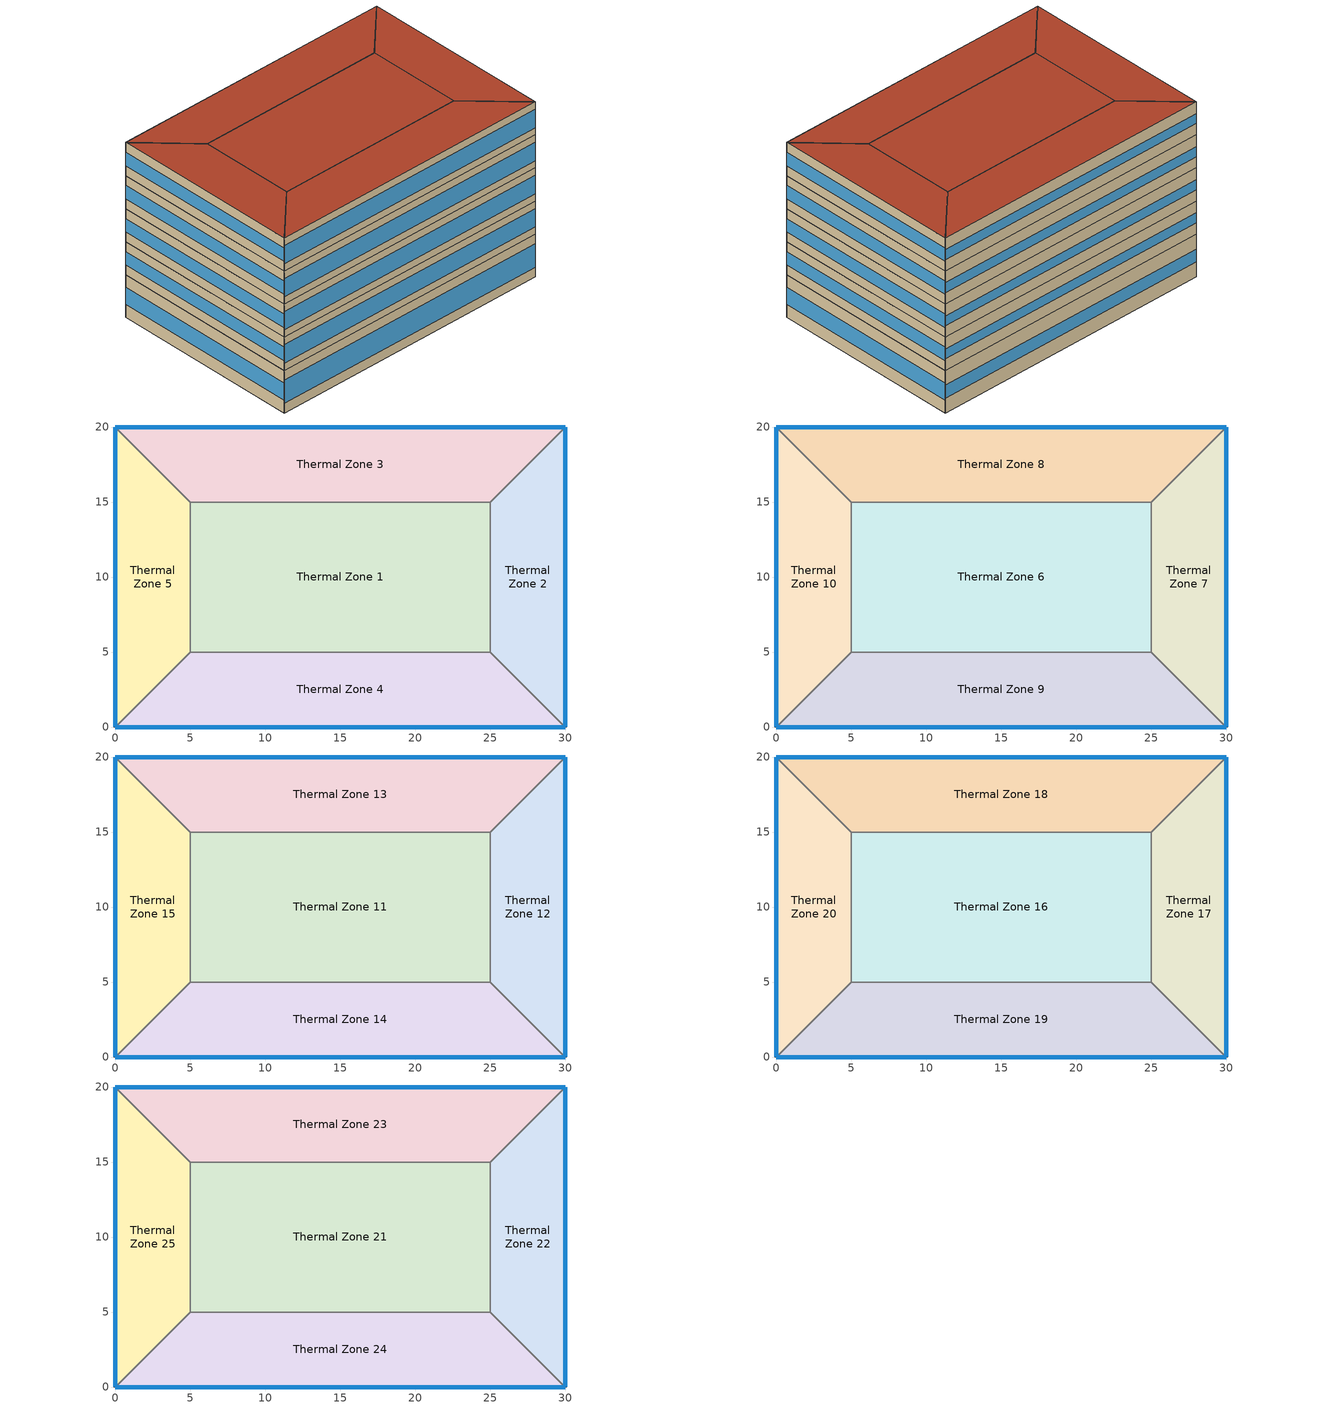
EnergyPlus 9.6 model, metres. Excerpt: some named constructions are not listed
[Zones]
Thermal Zone 1
 floor ground (ExtSlabCarpet): 5,5 5,15 25,15 25,5 z0
 wall to Thermal Zone 5 (Interior Wall): 5,15 5,5 z0:4.5
 wall to Thermal Zone 3 (Interior Wall): 25,15 5,15 z0:4.5
 wall to Thermal Zone 2 (Interior Wall): 25,5 25,15 z0:4.5
 wall to Thermal Zone 4 (Interior Wall): 5,5 25,5 z0:4.5
Thermal Zone 2
 floor ground (ExtSlabCarpet): 25,5 25,15 30,20 30,0 z0
 wall outside (Ext Wall): 30,0 30,20 z0:4.5
 wall to Thermal Zone 4 (Interior Wall): 25,5 30,0 z0:4.5
 wall to Thermal Zone 3 (Interior Wall): 30,20 25,15 z0:4.5
 window (Ext Window): 30,0.01 30,19.99 z1.35:3.15
Thermal Zone 3
 floor ground (ExtSlabCarpet): 5,15 0,20 30,20 25,15 z0
 wall outside (Ext Wall): 30,20 0,20 z0:4.5
 wall to Thermal Zone 5 (Interior Wall): 0,20 5,15 z0:4.5
 window (Ext Window): 29.99,20 0.01,20 z1.57:2.92
Thermal Zone 4
 floor ground (ExtSlabCarpet): 25,5 30,0 0,0 5,5 z0
 wall outside (Ext Wall): 0,0 30,0 z0:4.5
 wall to Thermal Zone 5 (Interior Wall): 5,5 0,0 z0:4.5
 window (Ext Window): 0.01,0 29.99,0 z1.01:3.49
Thermal Zone 5
 floor ground (ExtSlabCarpet): 0,20 5,15 5,5 0,0 z0
 wall outside (Ext Wall): 0,20 0,0 z0:4.5
 window (Ext Window): 0,19.99 0,0.01 z1.35:3.15
Thermal Zone 6
 floor to Thermal Zone 1 (Interior Floor): 5,5 5,15 25,15 25,5 z4.5
 wall to Thermal Zone 10 (Interior Wall): 5,15 5,5 z4.5:8
 wall to Thermal Zone 8 (Interior Wall): 25,15 5,15 z4.5:8
 wall to Thermal Zone 7 (Interior Wall): 25,5 25,15 z4.5:8
 wall to Thermal Zone 9 (Interior Wall): 5,5 25,5 z4.5:8
Thermal Zone 7
 floor to Thermal Zone 2 (Interior Floor): 25,5 25,15 30,20 30,0 z4.5
 wall outside (Ext Wall): 30,0 30,20 z4.5:8
 wall to Thermal Zone 9 (Interior Wall): 25,5 30,0 z4.5:8
 wall to Thermal Zone 8 (Interior Wall): 30,20 25,15 z4.5:8
 window (Ext Window): 30,0.01 30,19.99 z5.55:6.95
Thermal Zone 8
 floor to Thermal Zone 3 (Interior Floor): 5,15 0,20 30,20 25,15 z4.5
 wall outside (Ext Wall): 30,20 0,20 z4.5:8
 wall to Thermal Zone 10 (Interior Wall): 0,20 5,15 z4.5:8
 window (Ext Window): 29.99,20 0.01,20 z5.72:6.77
Thermal Zone 9
 floor to Thermal Zone 4 (Interior Floor): 25,5 30,0 0,0 5,5 z4.5
 wall outside (Ext Wall): 0,0 30,0 z4.5:8
 wall to Thermal Zone 10 (Interior Wall): 5,5 0,0 z4.5:8
 window (Ext Window): 0.01,0 29.99,0 z5.29:7.21
Thermal Zone 10
 floor to Thermal Zone 5 (Interior Floor): 0,20 5,15 5,5 0,0 z4.5
 wall outside (Ext Wall): 0,20 0,0 z4.5:8
 window (Ext Window): 0,19.99 0,0.01 z5.55:6.95
Thermal Zone 11
 floor to Thermal Zone 6 (Interior Floor): 5,5 5,15 25,15 25,5 z8
 wall to Thermal Zone 15 (Interior Wall): 5,15 5,5 z8:11.5
 wall to Thermal Zone 13 (Interior Wall): 25,15 5,15 z8:11.5
 wall to Thermal Zone 12 (Interior Wall): 25,5 25,15 z8:11.5
 wall to Thermal Zone 14 (Interior Wall): 5,5 25,5 z8:11.5
Thermal Zone 12
 floor to Thermal Zone 7 (Interior Floor): 25,5 25,15 30,20 30,0 z8
 wall outside (Ext Wall): 30,0 30,20 z8:11.5
 wall to Thermal Zone 14 (Interior Wall): 25,5 30,0 z8:11.5
 wall to Thermal Zone 13 (Interior Wall): 30,20 25,15 z8:11.5
 window (Ext Window): 30,0.01 30,19.99 z9.05:10.45
Thermal Zone 13
 floor to Thermal Zone 8 (Interior Floor): 5,15 0,20 30,20 25,15 z8
 wall outside (Ext Wall): 30,20 0,20 z8:11.5
 wall to Thermal Zone 15 (Interior Wall): 0,20 5,15 z8:11.5
 window (Ext Window): 29.99,20 0.01,20 z9.22:10.27
Thermal Zone 14
 floor to Thermal Zone 9 (Interior Floor): 25,5 30,0 0,0 5,5 z8
 wall outside (Ext Wall): 0,0 30,0 z8:11.5
 wall to Thermal Zone 15 (Interior Wall): 5,5 0,0 z8:11.5
 window (Ext Window): 0.01,0 29.99,0 z8.79:10.71
Thermal Zone 15
 floor to Thermal Zone 10 (Interior Floor): 0,20 5,15 5,5 0,0 z8
 wall outside (Ext Wall): 0,20 0,0 z8:11.5
 window (Ext Window): 0,19.99 0,0.01 z9.05:10.45
Thermal Zone 16
 floor to Thermal Zone 11 (Interior Floor): 5,5 5,15 25,15 25,5 z11.5
 wall to Thermal Zone 20 (Interior Wall): 5,15 5,5 z11.5:15
 wall to Thermal Zone 18 (Interior Wall): 25,15 5,15 z11.5:15
 wall to Thermal Zone 17 (Interior Wall): 25,5 25,15 z11.5:15
 wall to Thermal Zone 19 (Interior Wall): 5,5 25,5 z11.5:15
Thermal Zone 17
 floor to Thermal Zone 12 (Interior Floor): 25,5 25,15 30,20 30,0 z11.5
 wall outside (Ext Wall): 30,0 30,20 z11.5:15
 wall to Thermal Zone 19 (Interior Wall): 25,5 30,0 z11.5:15
 wall to Thermal Zone 18 (Interior Wall): 30,20 25,15 z11.5:15
 window (Ext Window): 30,0.01 30,19.99 z12.55:13.95
Thermal Zone 18
 floor to Thermal Zone 13 (Interior Floor): 5,15 0,20 30,20 25,15 z11.5
 wall outside (Ext Wall): 30,20 0,20 z11.5:15
 wall to Thermal Zone 20 (Interior Wall): 0,20 5,15 z11.5:15
 window (Ext Window): 29.99,20 0.01,20 z12.72:13.77
Thermal Zone 19
 floor to Thermal Zone 14 (Interior Floor): 25,5 30,0 0,0 5,5 z11.5
 wall outside (Ext Wall): 0,0 30,0 z11.5:15
 wall to Thermal Zone 20 (Interior Wall): 5,5 0,0 z11.5:15
 window (Ext Window): 0.01,0 29.99,0 z12.29:14.21
Thermal Zone 20
 floor to Thermal Zone 15 (Interior Floor): 0,20 5,15 5,5 0,0 z11.5
 wall outside (Ext Wall): 0,20 0,0 z11.5:15
 window (Ext Window): 0,19.99 0,0.01 z12.55:13.95
Thermal Zone 21
 floor to Thermal Zone 16 (Interior Floor): 5,5 5,15 25,15 25,5 z15
 wall to Thermal Zone 25 (Interior Wall): 5,15 5,5 z15:18.5
 wall to Thermal Zone 23 (Interior Wall): 25,15 5,15 z15:18.5
 wall to Thermal Zone 22 (Interior Wall): 25,5 25,15 z15:18.5
 wall to Thermal Zone 24 (Interior Wall): 5,5 25,5 z15:18.5
 roof outside (Ext Roof): 25,5 25,15 5,15 5,5 z18.5
Thermal Zone 22
 floor to Thermal Zone 17 (Interior Floor): 25,5 25,15 30,20 30,0 z15
 wall outside (Ext Wall): 30,0 30,20 z15:18.5
 wall to Thermal Zone 24 (Interior Wall): 25,5 30,0 z15:18.5
 wall to Thermal Zone 23 (Interior Wall): 30,20 25,15 z15:18.5
 window (Ext Window): 30,0.01 30,19.99 z16.05:17.45
 roof outside (Ext Roof): 30,0 30,20 25,15 25,5 z18.5
Thermal Zone 23
 floor to Thermal Zone 18 (Interior Floor): 5,15 0,20 30,20 25,15 z15
 wall outside (Ext Wall): 30,20 0,20 z15:18.5
 wall to Thermal Zone 25 (Interior Wall): 0,20 5,15 z15:18.5
 window (Ext Window): 29.99,20 0.01,20 z16.22:17.27
 roof outside (Ext Roof): 25,15 30,20 0,20 5,15 z18.5
Thermal Zone 24
 floor to Thermal Zone 19 (Interior Floor): 25,5 30,0 0,0 5,5 z15
 wall outside (Ext Wall): 0,0 30,0 z15:18.5
 wall to Thermal Zone 25 (Interior Wall): 5,5 0,0 z15:18.5
 window (Ext Window): 0.01,0 29.99,0 z15.79:17.71
 roof outside (Ext Roof): 5,5 0,0 30,0 25,5 z18.5
Thermal Zone 25
 floor to Thermal Zone 20 (Interior Floor): 0,20 5,15 5,5 0,0 z15
 wall outside (Ext Wall): 0,20 0,0 z15:18.5
 window (Ext Window): 0,19.99 0,0.01 z16.05:17.45
 roof outside (Ext Roof): 0,0 5,5 5,15 0,20 z18.5
[SizingPeriod:DesignDay] Month=1; Day of Month=21; Day Type=WinterDesignDay; Daily Dry-Bulb Temperature Range {deltaC}=0; Dry-Bulb Temperature Range Modifier Type=DefaultMultipliers; Barometric Pressure {Pa}=86790; Wind Direction {deg}=140; Rain Indicator=No; Snow Indicator=No; Daylight Saving Time Indicator=No; Solar Model Indicator=ASHRAEClearSky; Sky Clearness=0; Begin Environment Reset Mode=FullResetAtBeginEnvironment
Name | Maximum Dry-Bulb Temperature {C} | Humidity Condition Type | Wetbulb or DewPoint at Maximum Dry-Bulb {C} | Wind Speed {m/s}
SALT-LAKE-CITY-IAP Ann Htg 99.6% Condns DB | -12.4 | Wetbulb | -12.4 | 2.6
SALT-LAKE-CITY-IAP Ann Htg Wind 99.6% Condns WS=>MCDB | 6.8 | Wetbulb | 6.8 | 12.4
SALT-LAKE-CITY-IAP Ann Hum_n 99.6% Condns DP=>MCDB | -10.7 | Dewpoint | -16.2 | 2.6
[Material] Thermal Absorptance=0.9
Name | Roughness | Thickness m | Conductivity W/m-K | Density kg/m3 | Specific Heat J/kg-K | Solar Absorptance | Visible Absorptance
F16 Acoustic tile | MediumSmooth | 0.0191 | 0.06 | 368 | 590 | 0.3 | 0.3
M11 100mm lightweight concrete | MediumRough | 0.1016 | 0.53 | 1280 | 840 | 0.5 | 0.5
[Material:AirGap]
F05 Ceiling air space resistance: Thermal Resistance m2-K/W=0.18
[Construction]
Interior Ceiling: M11 100mm lightweight concrete, F05 Ceiling air space resistance, F16 Acoustic tile
[ZoneHVAC:TerminalUnit:VariableRefrigerantFlow] Terminal Unit Availability Schedule=Always On Discrete hvac_library; Cooling Supply Air Flow Rate m3/s=Autosize; No Cooling Supply Air Flow Rate m3/s=Autosize; Heating Supply Air Flow Rate m3/s=Autosize; No Heating Supply Air Flow Rate m3/s=Autosize; Cooling Outdoor Air Flow Rate m3/s=Autosize; Heating Outdoor Air Flow Rate m3/s=Autosize; No Load Outdoor Air Flow Rate m3/s=Autosize; Supply Air Fan Operating Mode Schedule=Always On Discrete hvac_library; Supply Air Fan Placement=DrawThrough; Zone Terminal Unit On Parasitic Electric Energy Use W=30; Zone Terminal Unit Off Parasitic Electric Energy Use W=20; Rated Heating Capacity Sizing Ratio W/W=1; Maximum Outdoor Dry-Bulb Temperature for Supplemental Heater Operation C=6.58437e-312
Name | Supply Air Fan Object | Outside Air Mixer Object | Cooling Coil Object | Heating Coil Object
VRF Zone Terminal 15 | VRF Zone Terminal Fan 15 | VRF Zone Terminal 15 OA Mixer | VRF Zone Terminal Cooling Coil 15 | VRF Zone Terminal Heating Coil 15
VRF Zone Terminal 16 | VRF Zone Terminal Fan 16 | VRF Zone Terminal 16 OA Mixer | VRF Zone Terminal Cooling Coil 16 | VRF Zone Terminal Heating Coil 16
VRF Zone Terminal 17 | VRF Zone Terminal Fan 17 | VRF Zone Terminal 17 OA Mixer | VRF Zone Terminal Cooling Coil 17 | VRF Zone Terminal Heating Coil 17
VRF Zone Terminal 18 | VRF Zone Terminal Fan 18 | VRF Zone Terminal 18 OA Mixer | VRF Zone Terminal Cooling Coil 18 | VRF Zone Terminal Heating Coil 18
VRF Zone Terminal 19 | VRF Zone Terminal Fan 19 | VRF Zone Terminal 19 OA Mixer | VRF Zone Terminal Cooling Coil 19 | VRF Zone Terminal Heating Coil 19
VRF Zone Terminal 20 | VRF Zone Terminal Fan 20 | VRF Zone Terminal 20 OA Mixer | VRF Zone Terminal Cooling Coil 20 | VRF Zone Terminal Heating Coil 20
VRF Zone Terminal 21 | VRF Zone Terminal Fan 21 | VRF Zone Terminal 21 OA Mixer | VRF Zone Terminal Cooling Coil 21 | VRF Zone Terminal Heating Coil 21
VRF Zone Terminal 22 | VRF Zone Terminal Fan 22 | VRF Zone Terminal 22 OA Mixer | VRF Zone Terminal Cooling Coil 22 | VRF Zone Terminal Heating Coil 22
VRF Zone Terminal 23 | VRF Zone Terminal Fan 23 | VRF Zone Terminal 23 OA Mixer | VRF Zone Terminal Cooling Coil 23 | VRF Zone Terminal Heating Coil 23
VRF Zone Terminal 24 | VRF Zone Terminal Fan 24 | VRF Zone Terminal 24 OA Mixer | VRF Zone Terminal Cooling Coil 24 | VRF Zone Terminal Heating Coil 24
VRF Zone Terminal 25 | VRF Zone Terminal Fan 25 | VRF Zone Terminal 25 OA Mixer | VRF Zone Terminal Cooling Coil 25 | VRF Zone Terminal Heating Coil 25
[Coil:Cooling:DX:VariableRefrigerantFlow] Availability Schedule=Always On Discrete hvac_library; Gross Rated Total Cooling Capacity W=Autosize; Gross Rated Sensible Heat Ratio=Autosize; Rated Air Flow Rate m3/s=Autosize; Cooling Capacity Ratio Modifier Function of Temperature Curve=VRFTUCoolCapFT; Cooling Capacity Modifier Curve Function of Flow Fraction=VRFACCoolCapFFF
VRF Zone Terminal Cooling Coil 1; VRF Zone Terminal Cooling Coil 2; VRF Zone Terminal Cooling Coil 3; VRF Zone Terminal Cooling Coil 4; VRF Zone Terminal Cooling Coil 5; VRF Zone Terminal Cooling Coil 6; VRF Zone Terminal Cooling Coil 7; VRF Zone Terminal Cooling Coil 8; VRF Zone Terminal Cooling Coil 9; VRF Zone Terminal Cooling Coil 10; VRF Zone Terminal Cooling Coil 11; VRF Zone Terminal Cooling Coil 12; VRF Zone Terminal Cooling Coil 13; VRF Zone Terminal Cooling Coil 14; VRF Zone Terminal Cooling Coil 15; VRF Zone Terminal Cooling Coil 16; VRF Zone Terminal Cooling Coil 17; VRF Zone Terminal Cooling Coil 18; VRF Zone Terminal Cooling Coil 19; VRF Zone Terminal Cooling Coil 20; VRF Zone Terminal Cooling Coil 21; VRF Zone Terminal Cooling Coil 22; VRF Zone Terminal Cooling Coil 23; VRF Zone Terminal Cooling Coil 24; VRF Zone Terminal Cooling Coil 25
[Coil:Heating:DX:VariableRefrigerantFlow] Availability Schedule=Always On Discrete hvac_library; Gross Rated Heating Capacity W=Autosize; Rated Air Flow Rate m3/s=Autosize; Heating Capacity Ratio Modifier Function of Temperature Curve=Coil Heating DX Variable Refrigerant Flow 1 VRFTUHeatCAPFT; Heating Capacity Modifier Function of Flow Fraction Curve=Coil Heating DX Variable Refrigerant Flow 1 VRFACCoolCapFFF
VRF Zone Terminal Heating Coil 1; VRF Zone Terminal Heating Coil 2; VRF Zone Terminal Heating Coil 3; VRF Zone Terminal Heating Coil 4; VRF Zone Terminal Heating Coil 5; VRF Zone Terminal Heating Coil 6; VRF Zone Terminal Heating Coil 7; VRF Zone Terminal Heating Coil 8; VRF Zone Terminal Heating Coil 9; VRF Zone Terminal Heating Coil 10; VRF Zone Terminal Heating Coil 11; VRF Zone Terminal Heating Coil 12; VRF Zone Terminal Heating Coil 13; VRF Zone Terminal Heating Coil 14; VRF Zone Terminal Heating Coil 15; VRF Zone Terminal Heating Coil 16; VRF Zone Terminal Heating Coil 17; VRF Zone Terminal Heating Coil 18; VRF Zone Terminal Heating Coil 19; VRF Zone Terminal Heating Coil 20; VRF Zone Terminal Heating Coil 21; VRF Zone Terminal Heating Coil 22; VRF Zone Terminal Heating Coil 23; VRF Zone Terminal Heating Coil 24; VRF Zone Terminal Heating Coil 25
[Fan:OnOff] Availability Schedule=Always On Discrete hvac_library; Fan Total Efficiency=0.75; Pressure Rise Pa=800; Maximum Flow Rate m3/s=Autosize; Motor Efficiency=0.8; Motor In Airstream Fraction=1; Fan Power Ratio Function of Speed Ratio Curve=Fan On Off Power Curve 19; Fan Efficiency Ratio Function of Speed Ratio Curve=Fan On Off Efficiency Curve 6
VRF Zone Terminal Fan 1; VRF Zone Terminal Fan 2; VRF Zone Terminal Fan 3; VRF Zone Terminal Fan 4; VRF Zone Terminal Fan 5; VRF Zone Terminal Fan 6; VRF Zone Terminal Fan 7; VRF Zone Terminal Fan 8; VRF Zone Terminal Fan 9; VRF Zone Terminal Fan 10; VRF Zone Terminal Fan 11; VRF Zone Terminal Fan 12; VRF Zone Terminal Fan 13; VRF Zone Terminal Fan 14; VRF Zone Terminal Fan 15; VRF Zone Terminal Fan 16; VRF Zone Terminal Fan 17; VRF Zone Terminal Fan 18; VRF Zone Terminal Fan 19; VRF Zone Terminal Fan 20; VRF Zone Terminal Fan 21; VRF Zone Terminal Fan 22; VRF Zone Terminal Fan 23; VRF Zone Terminal Fan 24; VRF Zone Terminal Fan 25
[AirConditioner:VariableRefrigerantFlow]
Heat Pump=VRF System; Availability Schedule=Always On Discrete hvac_library; Gross Rated Total Cooling Capacity W=Autosize; Gross Rated Cooling COP W/W=4.2; Minimum Condenser Inlet Node Temperature in Cooling Mode C=-5; Maximum Condenser Inlet Node Temperature in Cooling Mode C=43; Cooling Capacity Ratio Modifier Function of Low Temperature Curve=VRF System VRFCoolCapFT 1; Cooling Capacity Ratio Boundary Curve=VRF System VRFCoolCapFTBoundary 1; Cooling Capacity Ratio Modifier Function of High Temperature Curve=VRF System VRFCoolCapFTHi 1; Cooling Energy Input Ratio Modifier Function of Low Temperature Curve=VRF System VRFCoolEIRFT 1; Cooling Energy Input Ratio Boundary Curve=VRF System VRFCoolEIRFTBoundary 1; Cooling Energy Input Ratio Modifier Function of High Temperature Curve=VRF System VRFCoolEIRFTHi 1; Cooling Energy Input Ratio Modifier Function of Low Part-Load Ratio Curve=VRF System CoolingEIRLowPLR 1; Cooling Energy Input Ratio Modifier Function of High Part-Load Ratio Curve=VRF System CoolingEIRHiPLR 1; Cooling Combination Ratio Correction Factor Curve=VRF System CoolingCombRatio 1; Cooling Part-Load Fraction Correlation Curve=VRF System VRFCPLFFPLR 1; Gross Rated Heating Capacity W=Autosize; Rated Heating Capacity Sizing Ratio W/W=1; Gross Rated Heating COP W/W=4.5; Minimum Condenser Inlet Node Temperature in Heating Mode C=-20; Maximum Condenser Inlet Node Temperature in Heating Mode C=30; Heating Capacity Ratio Modifier Function of Low Temperature Curve=VRF System VRFHeatCapFT 1; Heating Capacity Ratio Boundary Curve=VRF System VRFHeatCapFTBoundary 1; Heating Capacity Ratio Modifier Function of High Temperature Curve=VRF System VRFHeatCapFTHi 1; Heating Energy Input Ratio Modifier Function of Low Temperature Curve=VRF System VRFHeatEIRFT 1; Heating Energy Input Ratio Boundary Curve=VRF System VRFHeatEIRFTBoundary 1; Heating Energy Input Ratio Modifier Function of High Temperature Curve=VRF System VRFHeatEIRFTHi 1; Heating Performance Curve Outdoor Temperature Type=WetBulbTemperature; Heating Energy Input Ratio Modifier Function of Low Part-Load Ratio Curve=VRF System HeatingEIRLowPLR 1; Heating Energy Input Ratio Modifier Function of High Part-Load Ratio Curve=VRF System HeatingEIRHiPLR 1; Heating Combination Ratio Correction Factor Curve=VRF System HeatingCombRatio 1; Heating Part-Load Fraction Correlation Curve=VRF System VRFCPLFFPLR 2; Minimum Heat Pump Part-Load Ratio dimensionless=0.5; Master Thermostat Priority Control Type=LoadPriority; Zone Terminal Unit List=VRF System Terminal List; Heat Pump Waste Heat Recovery=No; Equivalent Piping Length used for Piping Correction Factor in Cooling Mode m=30; Vertical Height used for Piping Correction Factor m=10; Piping Correction Factor for Length in Cooling Mode Curve=VRF System CoolingLengthCorrectionFactor 1; Piping Correction Factor for Height in Cooling Mode Coefficient 1/m=-0.000386; Equivalent Piping Length used for Piping Correction Factor in Heating Mode m=30; Piping Correction Factor for Length in Heating Mode Curve=VRF System HeatingLengthCorrectionFactor 1; Piping Correction Factor for Height in Heating Mode Coefficient 1/m=0; Crankcase Heater Power per Compressor W=15; Number of Compressors dimensionless=3; Ratio of Compressor Size to Total Compressor Capacity W/W=0.33; Maximum Outdoor Dry-Bulb Temperature for Crankcase Heater C=7; Defrost Strategy=Resistive; Defrost Control=Timed; Defrost Time Period Fraction dimensionless=0.058333; Resistive Defrost Heater Capacity W=1e-07; Maximum Outdoor Dry-bulb Temperature for Defrost Operation C=7; Condenser Type=AirCooled; Water Condenser Volume Flow Rate m3/s=Autosize; Evaporative Condenser Effectiveness dimensionless=0.9; Evaporative Condenser Air Flow Rate m3/s=Autosize; Evaporative Condenser Pump Rated Power Consumption W=Autosize; Basin Heater Capacity W/K=0; Basin Heater Setpoint Temperature C=2; Fuel Type=Electricity; Minimum Condenser Inlet Node Temperature in Heat Recovery Mode C=0; Maximum Condenser Inlet Node Temperature in Heat Recovery Mode C=30; Heat Recovery Cooling Capacity Modifier Curve=VRF System Heat Recovery Cooling Cap Modifier 1; Initial Heat Recovery Cooling Capacity Fraction W/W=1; Heat Recovery Cooling Capacity Time Constant hr=0.083; Heat Recovery Cooling Energy Modifier Curve=VRF System Heat Recovery Cooling Energy Modifier 1; Initial Heat Recovery Cooling Energy Fraction W/W=1; Heat Recovery Cooling Energy Time Constant hr=0; Heat Recovery Heating Capacity Modifier Curve=VRF System Heat Recovery Heating Cap Modifier 1; Initial Heat Recovery Heating Capacity Fraction W/W=0.5; Heat Recovery Heating Capacity Time Constant hr=0.083; Heat Recovery Heating Energy Modifier Curve=VRF System Heat Recovery Heating Energy Modifier 1; Initial Heat Recovery Heating Energy Fraction W/W=0.5; Heat Recovery Heating Energy Time Constant hr=0
[Curve:Biquadratic] Output Unit Type=Dimensionless
Name | Coefficient1 Constant | Coefficient2 x | Coefficient3 x**2 | Coefficient4 y | Coefficient5 y**2 | Coefficient6 x*y | Minimum Value of x | Maximum Value of x | Minimum Value of y | Maximum Value of y | Input Unit Type for X | Input Unit Type for Y | Minimum Curve Output | Maximum Curve Output
VRF System VRFCoolCapFT 1 | 0.576883 | 0.017448 | 0.000583269 | -1.76324e-06 | -7.474e-09 | -1.30413e-07 | 15 | 24 | -5 | 23 | Temperature | Temperature
VRF System VRFCoolCapFTHi 1 | 0.686736 | 0.0207631 | 0.0005447 | -0.0016218 | -4.259e-07 | -0.0003392 | 15 | 24 | 16 | 43 | Temperature | Temperature
VRF System VRFCoolEIRFT 1 | 0.989011 | -0.0234797 | 0.000199711 | 0.00596834 | -1.0289e-07 | -0.00015686 | 15 | 24 | -5 | 23 | Temperature | Temperature
VRF System VRFCoolEIRFTHi 1 | -1.43951 | 0.161985 | -0.00349118 | 0.0269443 | 0.000134616 | -0.000671494 | 15 | 23.9 | 16.8 | 43.3 | Temperature | Temperature
VRF System VRFHeatCapFT 1 | 1.01209 | -0.00124676 | -0.000127185 | 0.0267564 | -4.986e-07 | -0.000263524 | 21.1 | 27.2 | -20 | 3.33 | Temperature | Temperature
VRF System VRFHeatCapFTHi 1 | 2.58599 | -0.0953227 | 0.000955329 | 0 | 0 | 0 | 21.1 | 27.2 | -9.44 | 15 | Temperature | Temperature
VRF System VRFHeatEIRFT 1 | 0.722429 | 0.00345666 | 0.000650703 | -0.00264354 | 0.00124648 | -0.000100916 | 21.1 | 27.2 | -20 | 3.33 | Temperature | Temperature
VRF System VRFHeatEIRFTHi 1 | 1.38857 | -0.0229771 | 0.000537274 | -0.0273937 | 0.000403043 | -5.9786e-05 | 21.1 | 27.2 | 0 | 1 | Temperature | Temperature
VRF System CoolingLengthCorrectionFactor 1 | 2.03882 | -0.00242606 | 3.5512e-06 | -1.68581 | 0.668703 | -4.5706e-05 | 7.62 | 182.88 | 0.8 | 1.5 | Temperature | Temperature
VRF System HeatingLengthCorrectionFactor 1 | 1 | 0 | 0 | 0 | 0 | 0 | 0 | 1 | 0 | 1 | Dimensionless | Dimensionless
VRF System Heat Recovery Cooling Cap Modifier 1; VRF System Heat Recovery Heating Cap Modifier 1 | 0.9 | 0 | 0 | 0 | 0 | 0 | 0 | 1 | 0 | 1 | Dimensionless | Dimensionless
VRF System Heat Recovery Cooling Energy Modifier 1; VRF System Heat Recovery Heating Energy Modifier 1 | 1.1 | 0 | 0 | 0 | 0 | 0 | 0 | 1 | 0 | 1 | Dimensionless | Dimensionless
VRFTUCoolCapFT | 0.0585884 | 0.0587397 | -0.000210275 | 0.010937 | -0.000121955 | -0.000524662 | 15 | 23.89 | 20 | 43.33 | Temperature | Temperature | 0.8083 | 1.2583
Coil Heating DX Variable Refrigerant Flow 1 VRFTUHeatCAPFT | 0.375444 | 0.0668191 | -0.00194171 | 0.0442618 | -0.000400958 | -0.00148198 | 21.11 | 27.22 | -15 | 18.33 | Temperature | Temperature | 0.6074 | 1
[Curve:Cubic]
Name | Coefficient1 Constant | Coefficient2 x | Coefficient3 x**2 | Coefficient4 x**3 | Minimum Value of x | Maximum Value of x | Input Unit Type for X | Output Unit Type
VRF System VRFCoolCapFTBoundary 1 | 25.73 | -0.0315004 | -0.014166 | 0 | 11 | 30 | Temperature | Temperature
VRF System VRFCoolEIRFTBoundary 1 | 25.7347 | -0.0315004 | -0.014166 | 0 | 15 | 24 | Temperature | Temperature
VRF System CoolingEIRLowPLR 1 | 0.454123 | -0.172969 | 1.08287 | -0.361848 | 0.5 | 1 | Temperature | Temperature
VRF System CoolingEIRHiPLR 1; VRF System HeatingEIRHiPLR 1 | 1 | 0 | 0 | 0 | 1 | 1.5 | Dimensionless | Dimensionless
VRF System CoolingCombRatio 1 | 0.576593 | 0.634941 | -0.307609 | 0.0960753 | 1 | 1.5 | Dimensionless | Dimensionless
VRF System VRFCPLFFPLR 1; VRF System VRFCPLFFPLR 2 | 0.85 | 0.15 | 0 | 0 | 1 | 1 | Dimensionless | Dimensionless
VRF System VRFHeatCapFTBoundary 1; VRF System VRFHeatEIRFTBoundary 1 | 58.577 | -3.0255 | 0.0193 | 0 | 15 | 23.9 | Temperature | Temperature
VRF System HeatingEIRLowPLR 1 | 0.392474 | 0.0760164 | 0.698324 | -0.168841 | 0.5 | 1 | Dimensionless | Dimensionless
VRF System HeatingCombRatio 1 | 0.76672 | 0.26173 | -0.015911 | -0.0125388 | 1 | 1.5 | Dimensionless | Dimensionless
Fan On Off Efficiency Curve 6 | 1 | 0 | 0 | 0 | 0 | 1
[Curve:Quadratic] Coefficient1 Constant=0.8; Coefficient2 x=0.2; Coefficient3 x**2=0; Minimum Value of x=0.5; Maximum Value of x=1.5
VRFACCoolCapFFF; Coil Heating DX Variable Refrigerant Flow 1 VRFACCoolCapFFF
[Curve:Exponent]
Fan On Off Power Curve 19: Coefficient1 Constant=1; Coefficient2 Constant=0; Coefficient3 Constant=0; Minimum Value of x=0; Maximum Value of x=1
[Schedule:Constant]
Always On Discrete hvac_library: 1
